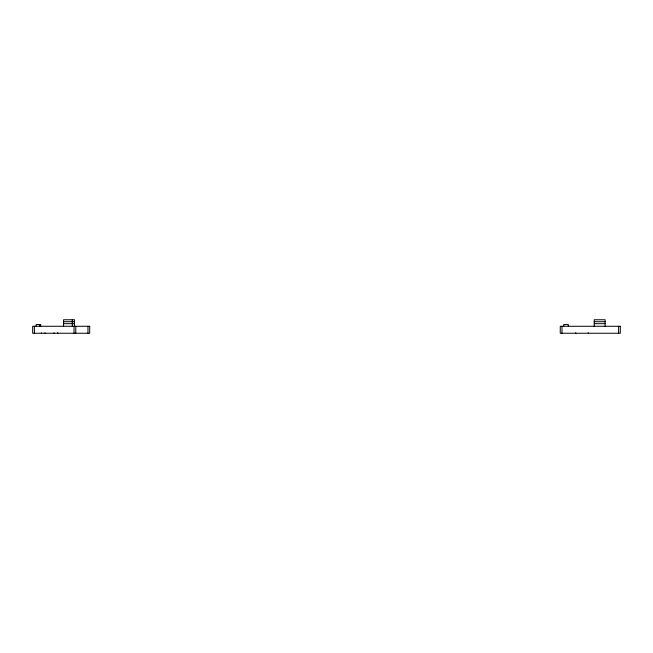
<?xml version="1.0" encoding="UTF-8"?>
<svg xmlns="http://www.w3.org/2000/svg" width="653" height="653" viewBox="0 0 653 653"><rect width="100%" height="100%" fill="white"/><g stroke="black" fill="none" stroke-linecap="round" stroke-linejoin="round"><path stroke-width="0.98" d="M63.57 321.709L72.287 321.709M72.483 321.709L74.458 321.709M594.222 321.709L605.102 321.709M63.57 323.668L72.287 323.668M72.483 323.668L74.458 323.668M594.222 323.668L605.102 323.668M588.124 332.818L588.557 333.25M575.489 332.818L575.93 333.25M57.472 332.818L57.913 333.25M44.845 332.818L45.277 333.25M618.611 326.28L618.611 333.25M605.102 326.459L605.102 319.75L594.222 319.75L594.222 326.459M568.306 326.41L568.306 324.541L563.735 324.541L563.735 326.28M561.988 326.28L561.988 333.25M87.959 326.28L87.959 333.25M75.764 326.28L75.764 333.25M74.458 326.459L74.458 319.75L63.57 319.75L63.57 326.459M74.026 326.28L74.026 333.25M72.287 319.75L72.287 326.28M53.995 332.818L53.995 333.25M41.359 332.818L41.359 333.25M40.706 326.41L40.706 324.541L36.135 324.541L36.135 326.28M39.621 324.541L39.621 326.41M34.389 326.28L34.389 333.25M89.706 326.28L32.691 326.28L32.65 333.25L89.665 333.25L89.706 326.28M620.35 326.28L560.29 326.28L560.25 333.25L620.309 333.25L620.35 326.28"/></g></svg>
